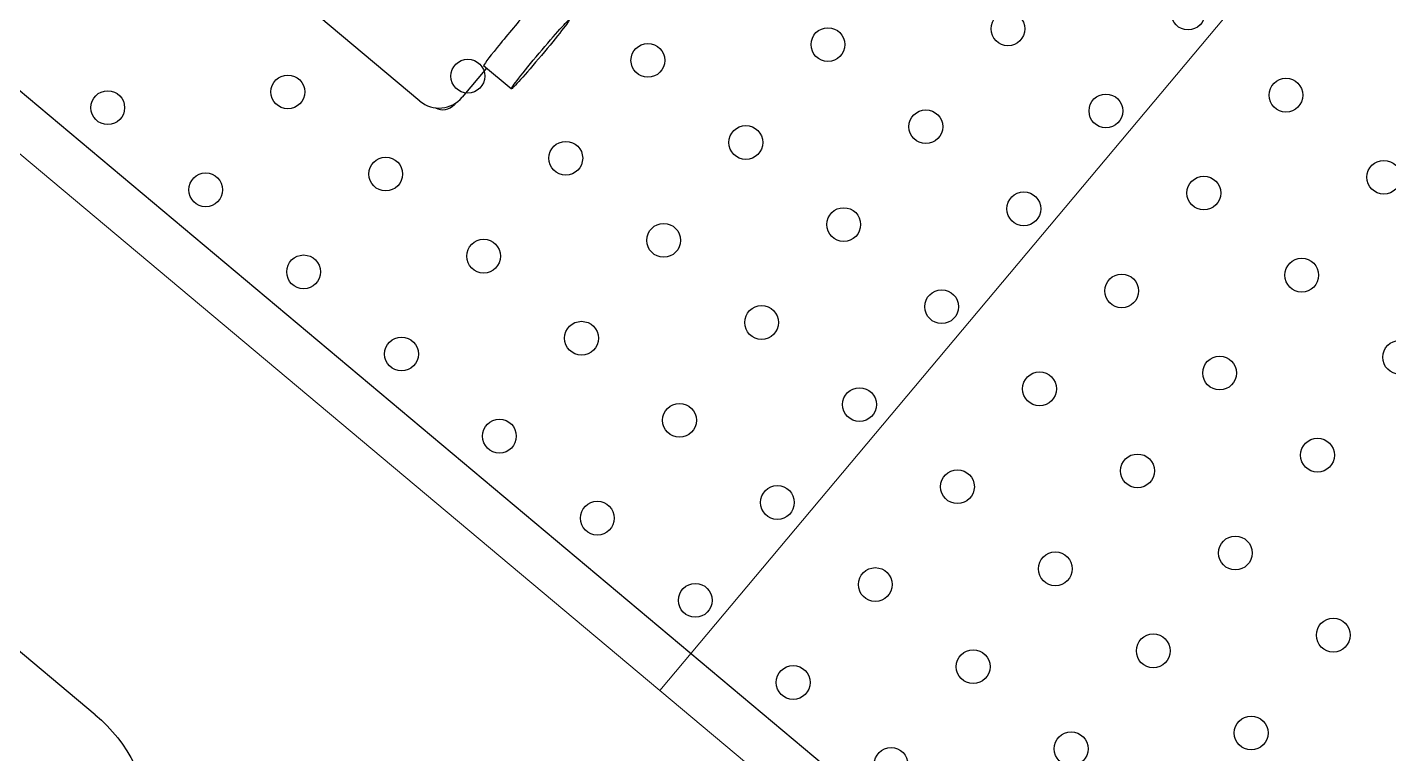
# Model space of a CAD drawing. Header units: metres. Extents: x 822482 to 822767, y 9662202 to 9662512.
# Drawn here: x 822693.6086 to 822694.0612, y 9662398.6202 to 9662398.8618 of the extents above; entities that cross this region are included whole.
import ezdxf

# ---------------------------------------------------------------- set-up
doc = ezdxf.new("R2010")
doc.units = ezdxf.units.M
doc.layers.add('ARQ_NE_EQUIPAMENTOS', color=7, linetype='Continuous')
doc.layers.add('ARQ_NE_INOX', color=7, linetype='Continuous', lineweight=0, true_color=0x0032c7)
doc.layers.add('ARQ_NE_MOBILIÁRIOS', color=251, linetype='Continuous', lineweight=0)

# ---------------------------------------------------------------- blocks, each defined once
blk = doc.blocks.new('Tan-s-pl')
blk.add_line((0.51, -0.3), (0, -0.3))
blk.add_arc((0.51, -0.26), 0.04, 270, 0)
blk = doc.blocks.new('20006_ARQ_1400_3PV$0$IPL-001')
at = {"color": 0}
blk.add_lwpolyline([(0, 0), (1, 0), (1, -0.37), (0, -0.37)], close=True, dxfattribs=at)
for centre in [(0.56421, -0.10058), (0.60669, -0.10058), (0.64917, -0.10058), (0.52172, -0.14307), (0.56421, -0.14307), (0.60669, -0.14307), (0.64917, -0.14307), (0.69165, -0.14307), (0.47924, -0.18555), (0.52172, -0.18555), (0.56421, -0.18555), (0.60669, -0.18555), (0.64917, -0.18555), (0.69165, -0.18555), (0.43676, -0.22803), (0.47924, -0.22803), (0.52172, -0.22803), (0.56421, -0.22803), (0.60669, -0.22803), (0.64917, -0.22803), (0.69165, -0.22803), (0.73413, -0.22803), (0.39428, -0.27051), (0.43676, -0.27051), (0.47924, -0.27051), (0.52172, -0.27051), (0.56421, -0.27051), (0.60669, -0.27051), (0.64917, -0.27051), (0.69165, -0.27051), (0.73413, -0.27051), (0.3518, -0.31299), (0.39428, -0.31299), (0.43676, -0.31299), (0.47924, -0.31299), (0.52172, -0.31299), (0.56421, -0.31299), (0.60669, -0.31299), (0.64917, -0.31299), (0.69165, -0.31299), (0.30931, -0.35547), (0.3518, -0.35547), (0.39428, -0.35547), (0.43676, -0.35547), (0.47924, -0.35547), (0.52172, -0.35547), (0.56421, -0.35547), (0.60669, -0.35547), (0.64917, -0.35547)]:
    blk.add_circle(centre, 0.00562, dxfattribs=at)
blk = doc.blocks.new('20006_ARQ_1400_3PV$0$QF-062')
at = {"color": 0}
for p, q in [((0, 0), (0.32241, 0)), ((-0.00949, -0.00687), (-0.00949, -0.0065)), ((-0.00999, -0.02261), (-0.00999, -0.00999)), ((-0.02069, -0.02261), (-0.0087, -0.02261))]:
    blk.add_line(p, q, dxfattribs=at)
for centre, major_axis, ratio, start_param, end_param in [((0.00001, -0.01001), (-0.00708, 0.00708), 0.998783, 5.498396, 7.067974), ((-0.00449, -0.0065), (-0.00354, 0.00354), 0.998783, 5.679356, 7.067974), ((-0.0087, -0.03761), (0, -0.015), 0.034899, 0, 3.141593)]:
    blk.add_ellipse(centre, major_axis=major_axis, ratio=ratio, start_param=start_param, end_param=end_param, dxfattribs=at)
blk.add_ellipse((-0.02069, -0.03761), major_axis=(0, 0.015), ratio=0.034899, dxfattribs=at)
blk = doc.blocks.new('*U385')
at = {"layer": 'ARQ_NE_INOX'}
blk.add_lwpolyline([(0.8, -0.7), (0, -0.7), (0, 0), (0.8, 0)], close=True, dxfattribs=at)
blk = doc.blocks.new('*U386')
at = {"layer": 'ARQ_NE_INOX'}
blk.add_lwpolyline([(0.9, -0.7), (0, -0.7), (0, 0), (0.9, 0)], close=True, dxfattribs=at)
blk = doc.blocks.new('A$C8f1b9c42')
at = {"layer": 'ARQ_NE_EQUIPAMENTOS', "transparency": 33554687, "xscale": -1.32, "yscale": 1.32, "zscale": 1.32, "rotation": 359.9999999999999}
blk.add_blockref('Tan-s-pl', (305.71478, -239.92817), dxfattribs=at)
at = {"layer": 'ARQ_NE_EQUIPAMENTOS', "transparency": 33554687, "rotation": 180.0000000035784}
blk.add_blockref('20006_ARQ_1400_3PV$0$IPL-001', (305.47748, -240.837), dxfattribs=at)
at = {"layer": 'ARQ_NE_EQUIPAMENTOS', "transparency": 33554687}
blk.add_blockref('20006_ARQ_1400_3PV$0$QF-062', (305.0901, -240.54991), dxfattribs=at)
at = {"layer": 'ARQ_NE_MOBILIÁRIOS', "transparency": 33554687, "rotation": 180}
for name, p in [('*U386', (304.90303, -241.15101)), ('*U385', (305.70303, -241.15101))]:
    blk.add_blockref(name, p, dxfattribs=at)

msp = doc.modelspace()

# ---------------------------------------------------------------- block references
at = {"ltscale": 10, "rotation": 140.0090103764572}
msp.add_blockref('A$C8f1b9c42', (822772.88904, 9662018.46966), dxfattribs=at)

doc.saveas('drawing.dxf')
